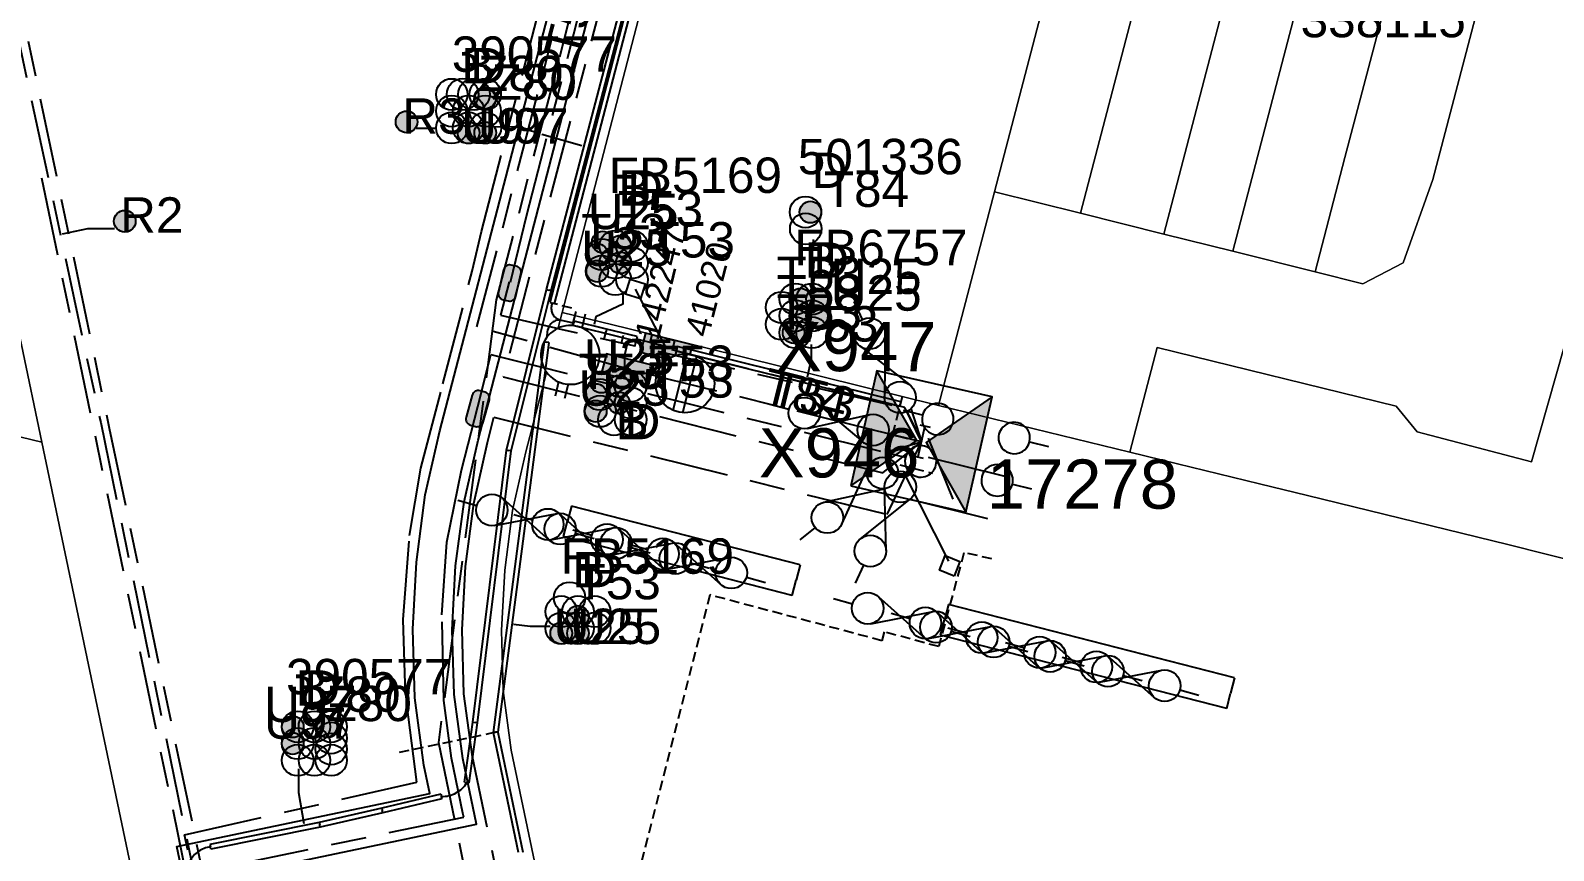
# Model space of a CAD drawing. Header units: metres. Extents: x 313711 to 315840, y 6256069 to 6257554.
# Drawn here: x 315172.2 to 315249.5, y 6256477.6 to 6256519.3 of the extents above; entities that cross this region are included whole.
import ezdxf
from ezdxf.enums import TextEntityAlignment as Align

# ---------------------------------------------------------------- set-up
doc = ezdxf.new("R2010")
doc.units = ezdxf.units.M
doc.linetypes.add('Cable Exist UG', pattern=[8.2, 4, -1.2, 1.8, -1.2])
doc.linetypes.add('DASHED', pattern=[0.75, 0.5, -0.25])
doc.layers.get('0').update_dxf_attribs({"color": 6})
for name, color, linetype in [('_User DUCT CONFIGS', 7, 'Continuous'), ('Duct_SP_EXT', 7, 'Continuous'), ('Equip_HV_EXT', 7, 'Continuous'), ('Equip_LV_EXT', 7, 'Continuous'), ('Mains_HV_EXT', 7, 'Continuous'), ('Mains_LV_EXT', 7, 'Continuous'), ('Mains_SL_EXT', 7, 'Continuous'), ('Services_SP_EXT', 7, 'Continuous'), ('Sub_LV_EXT', 7, 'Continuous'), ('Sub_SP_EXT', 7, 'Continuous'), ('SupportsUG_SP_LV_EXT', 7, 'Continuous'), ('Trench_SP_EXT', 7, 'Continuous'), ('UG_Details_SP_MISC', 7, 'Continuous')]:
    doc.layers.add(name, color=color, linetype=linetype)
doc.layers.add('Cadastre Land Parcels_SP_EXT', color=9, linetype='Continuous', lineweight=5)
doc.layers.add('UNKNOWN_FEATURES', color=1, linetype='DASHED', plot=False)
doc.styles.add('iecARIAL', font='arial.ttf', dxfattribs={"height": 2})
doc.styles.get("Standard").update_dxf_attribs({"font": 'arial.ttf'})
doc.styles.add('SWITCH_LABEL', font='arial.ttf', dxfattribs={"height": 2.5})
doc.linetypes.add('Cable P UG', pattern='A,6,-0.5,["P",Standard,S=1.7,R=0,X=0.5,Y=-1],-2.9', length=9.4)

# ---------------------------------------------------------------- blocks, each defined once
blk = doc.blocks.new('SUB_INDOOR_EXT')
h = blk.add_hatch(color=256)
h.paths.add_polyline_path([(3, 3), (0.24, 0), (3, -3)])
h.paths.add_polyline_path([(-3, -3), (-0.24, 0), (-3, 3)])
at = {"color": 7}
for p, q in [((-0.272, 0.805), (0.272, 0.805)), ((0, 0.805), (0, -0.805)), ((-0.269, -0.805), (0.269, -0.805))]:
    blk.add_line(p, q, dxfattribs=at)
blk.add_line((1.92, -2.256), (1.92, -2.256, 0))
for points in [[(-3, -3), (-0.24, 0), (-3, 3)], [(-3, -3), (3, -3), (3, 3), (-3, 3)], [(3, 3), (0.24, 0), (3, -3)]]:
    blk.add_lwpolyline(points, close=True)
for tag, height, flags, p in [('ASSET_NUM', 2.5, 8, (2, 2)), ('STREET_CODE', 0.2, 9, (1.5, 0)), ('OPERATING_VOLTAGE', 0.2, 9, (1.5, -0.6)), ('ORIENTATION', 0.2, 9, (1.5, -0.8)), ('CONSTRUCTED_VOLTAGE', 0.2, 9, (1.5, -0.2)), ('NO_PHASES', 0.2, 9, (1.5, -0.4)), ('OWNED_BY', 0.2, 9, (1.5, -1)), ('OPERATED_BY', 0.2, 9, (1.5, -1.2)), ('SECONDARY_VOLTAGE', 0.2, 9, (1.5, -1.6)), ('MAINTAINED_BY', 0.2, 9, (1.5, -1.4)), ('STATE', 0.2, 9, (1.5, -1.8)), ('SUBSTATION_TYPE', 0.2, 9, (1.5, -2.2)), ('USAGE', 0.2, 9, (1.5, -2.4)), ('PARENT', 0.2, 9, (1.5, -2)), ('STREETNAME', 0.2, 9, (1.5, -3)), ('LEGEND', 0.2, 9, (1.5, -2.6)), ('LOCATION', 0.2, 9, (1.5, -2.8)), ('Z', 0.2, 1, (1.5, -3.6)), ('SUBURB', 0.2, 9, (1.5, -3.2)), ('NOTES', 0.2, 9, (1.5, -3.4))]:
    blk.add_attdef(tag, text='', height=height, dxfattribs=dict(flags=flags)).set_placement(p, align=Align.MIDDLE_LEFT)
blk = doc.blocks.new('PILLAR_EXT')
blk.add_hatch(color=256).paths.add_polyline_path([(-2.475, 0.99), (-2.475, -0.99), (2.475, -0.99), (2.475, 0.99)])
blk.add_lwpolyline([(-2.475, -0.99), (2.475, -0.99), (2.475, 0.99), (-2.475, 0.99)], close=True)
at = {"style": 'iecARIAL', "flags": 8}
blk.add_attdef('ASSET_NUM', (1.5, 3.5), '', height=2.5, dxfattribs=at)
for tag, p, flags in [('OWNED_BY', (0, -0.2), 9), ('STATE', (0, -0.4), 9), ('SUPPORT_TYPE', (0, -0.6), 9), ('USAGE', (0, -0.8), 9), ('LEGEND', (0, -1), 9), ('LOCATION', (0, -1.2), 9), ('NOTES', (0, -1.4), 9), ('PARENT', (0, -1.6), 9), ('STREETNAME', (0, -1.8), 9), ('SUBURB', (0, -2), 1)]:
    blk.add_attdef(tag, p, '', height=0.2, dxfattribs=dict(flags=flags))
blk = doc.blocks.new('DUCT_EXT')
blk.add_circle((0, 0.8), 0.8)
at = {"flags": 1}
blk.add_attdef('Z', (0, 0), '', height=0.2, dxfattribs=at)
at = {"flags": 9}
for tag, p in [('DUCT_CODE', (0, 0)), ('XSECT_TYPE', (0, -0.2)), ('STATE', (0, -0.6)), ('FB_REFERENCE', (0, -0.4)), ('NOTES', (0, -0.8))]:
    blk.add_attdef(tag, text='', height=0.2, dxfattribs=at).set_placement(p, align=Align.MIDDLE_LEFT)
blk = doc.blocks.new('CCP_EXT')
at = {"flags": 9}
for tag, p in [('USAGE', (0, -1.2)), ('LEGEND', (0, -1.4)), ('LIFE_SUPPORT', (0, -1.6)), ('STATE', (0, -1.8)), ('NOTES', (0, -2))]:
    blk.add_attdef(tag, text='', height=0.2, dxfattribs=at).set_placement(p, align=Align.MIDDLE_LEFT)
blk.add_wipeout([(0, 0.566), (0.566, 0), (0, -0.566), (-0.566, 0)])
blk.add_lwpolyline([(-0.566, 0), (0, 0.566), (0.566, 0), (0, -0.566), (-0.566, 0)])
at = {"flags": 1}
blk.add_attdef('Z', (0, 0), '', height=0.2, dxfattribs=at)
at = {"flags": 9}
for tag, p in [('CCP_TYPE', (0, 0)), ('OPERATING_VOLTAGE', (0, -0.6)), ('ORIENTATION', (0, -0.8)), ('CONSTRUCTED_VOLTAGE', (0, -0.2)), ('NO_PHASES', (0, -0.4)), ('OWNED_BY', (0, -1))]:
    blk.add_attdef(tag, text='', height=0.2, dxfattribs=at).set_placement(p, align=Align.MIDDLE_LEFT)
blk = doc.blocks.new('HV_STJ_EXT')
h = blk.add_hatch(color=256)
edge = h.paths.add_edge_path()
edge.add_ellipse((-0.586, 0.131), major_axis=(0.226, 0.226), ratio=1, start_angle=44.99996, end_angle=135)
edge.add_line((-0.906, 0.131), (-0.906, -0.131))
edge.add_ellipse((-0.586, -0.131), major_axis=(0.226, 0.226), ratio=1, start_angle=134.99996, end_angle=225)
edge.add_line((-0.586, -0.451), (0.586, -0.451))
edge.add_ellipse((0.586, -0.131), major_axis=(-0.226, 0.226), ratio=1, start_angle=134.99996, end_angle=225)
edge.add_line((0.906, -0.131), (0.906, 0.131))
edge.add_ellipse((0.586, 0.131), major_axis=(-0.226, 0.226), ratio=1, start_angle=224.99996, end_angle=315)
edge.add_line((0.586, 0.451), (-0.586, 0.451))
blk.add_lwpolyline([(-0.906, 0.131), (-0.906, -0.131, 0.414214), (-0.586, -0.451), (0.586, -0.451, 0.414214), (0.906, -0.131), (0.906, 0.131, 0.414214), (0.586, 0.451), (-0.586, 0.451, 0.414214)], format="xyb", close=True)
for tag, flags, p in [('ORIENTATION', 9, (1.5, 0)), ('Z', 1, (1.5, -0.8)), ('USAGE', 9, (1.5, -0.2)), ('LEGEND', 9, (1.5, -0.4)), ('NOTES', 9, (1.5, -0.6))]:
    blk.add_attdef(tag, text='', height=0.2, dxfattribs=dict(flags=flags)).set_placement(p, align=Align.MIDDLE_LEFT)
blk = doc.blocks.new('LV_UG_DFUSE_CLOSED_EXT')
for points in [[(1, 0), (0, 0)], [(5.04, 0.726), (2.156, -0.717)], [(5.049, -0.707), (2.156, 0.717)], [(6.2, 0.013), (7.2, 0.013)]]:
    blk.add_lwpolyline(points)
for centre in [(1.8, 0), (5.4, 0.011)]:
    blk.add_circle(centre, 0.8)
at = {"flags": 9}
for tag, p in [('ACTUAL_STATUS', (0, 0)), ('OPERATING_VOLTAGE', (0, -0.6)), ('ORIENTATION', (0, -0.8)), ('CONSTRUCTED_VOLTAGE', (0, -0.2)), ('NO_PHASES', (0, -0.4)), ('STATE', (0, -1)), ('SWITCH_TYPE', (0, -1.2)), ('USAGE', (0, -1.4)), ('NOTES', (0, -1.6))]:
    blk.add_attdef(tag, text='', height=0.2, dxfattribs=at).set_placement(p, align=Align.MIDDLE_LEFT)
at = {"flags": 1}
blk.add_attdef('Z', (0, 0), '', height=0.2, dxfattribs=at)
blk = doc.blocks.new('LV_UG_LINKS_OPEN_EXT')
for p, q in [((-0.249, 1.473), (-0.249, 2.22)), ((0.249, 1.473), (0.249, 2.22)), ((-0.249, -1.473), (-0.249, -2.22)), ((0.249, -1.473), (0.249, -2.22))]:
    blk.add_line(p, q)
at = {"flags": 9}
for tag, p in [('ACTUAL_STATUS', (0, 0)), ('OPERATING_VOLTAGE', (0, -0.6)), ('ORIENTATION', (0, -0.8)), ('CONSTRUCTED_VOLTAGE', (0, -0.2)), ('NO_PHASES', (0, -0.4)), ('STATE', (0, -1)), ('SWITCH_TYPE', (0, -1.2)), ('USAGE', (0, -1.4)), ('NOTES', (0, -1.6))]:
    blk.add_attdef(tag, text='', height=0.2, dxfattribs=at).set_placement(p, align=Align.MIDDLE_LEFT)
at = {"flags": 1}
blk.add_attdef('Z', (0, 0), '', height=0.2, dxfattribs=at)
blk.add_wipeout([(-0.249, 1.473), (-0.432, 1.43), (-0.608, 1.365), (-0.774, 1.278), (-0.928, 1.171), (-1.067, 1.045), (-1.19, 0.903), (-1.294, 0.747), (-1.377, 0.579), (-1.439, 0.402), (-1.478, 0.218), (-1.494, 0.031), (-1.486, -0.156), (-1.455, -0.341), (-1.4, -0.521), (-1.324, -0.692), (-1.227, -0.853), (-1.11, -1), (-0.976, -1.131), (-0.827, -1.244), (-0.664, -1.338), (-0.491, -1.411), (-0.311, -1.461), (-0.125, -1.489), (0.062, -1.493), (0.249, -1.473), (0.432, -1.43), (0.608, -1.365), (0.774, -1.278), (0.928, -1.171), (1.067, -1.045), (1.19, -0.903), (1.294, -0.747), (1.377, -0.579), (1.439, -0.402), (1.478, -0.218), (1.494, -0.031), (1.486, 0.156), (1.455, 0.341), (1.4, 0.521), (1.324, 0.692), (1.227, 0.853), (1.11, 1), (0.976, 1.131), (0.827, 1.244), (0.664, 1.338), (0.491, 1.411), (0.311, 1.461), (0.125, 1.489), (-0.062, 1.493)])
blk.add_lwpolyline([(0, -1.494, 1), (0, 1.494, 1)], format="xyb", close=True)
blk = doc.blocks.new('LV_UG_LINKS_CLOSED_EXT')
blk.add_wipeout([(-1.056, 1.057), (-1.18, 0.916), (-1.286, 0.761), (-1.371, 0.594), (-1.435, 0.417), (-1.476, 0.234), (-1.493, 0.047), (-1.487, -0.14), (-1.458, -0.326), (-1.406, -0.506), (-1.331, -0.678), (-1.236, -0.839), (-1.121, -0.988), (-0.988, -1.12), (-0.84, -1.235), (-0.679, -1.331), (-0.506, -1.406), (-0.326, -1.458), (-0.141, -1.487), (0.047, -1.493), (0.233, -1.476), (0.416, -1.435), (0.593, -1.371), (0.76, -1.286), (0.915, -1.181), (1.056, -1.057), (1.18, -0.916), (1.286, -0.761), (1.371, -0.594), (1.435, -0.417), (1.476, -0.234), (1.493, -0.047), (1.487, 0.14), (1.458, 0.326), (1.406, 0.506), (1.331, 0.678), (1.236, 0.839), (1.121, 0.988), (0.988, 1.12), (0.84, 1.235), (0.679, 1.331), (0.506, 1.406), (0.326, 1.458), (0.141, 1.487), (-0.047, 1.493), (-0.233, 1.476), (-0.416, 1.435), (-0.593, 1.371), (-0.76, 1.286), (-0.915, 1.181)])
for p, q in [((-0.25, -1.479), (-0.25, 1.479)), ((0.25, -1.479), (0.25, 1.479))]:
    blk.add_line(p, q)
blk.add_circle((0, 0), 1.5)
at = {"flags": 9}
for tag, p in [('ACTUAL_STATUS', (0, 0)), ('OPERATING_VOLTAGE', (0, -0.6)), ('ORIENTATION', (0, -0.8)), ('CONSTRUCTED_VOLTAGE', (0, -0.2)), ('NO_PHASES', (0, -0.4)), ('STATE', (0, -1)), ('SWITCH_TYPE', (0, -1.2)), ('USAGE', (0, -1.4)), ('NOTES', (0, -1.6))]:
    blk.add_attdef(tag, text='', height=0.2, dxfattribs=at).set_placement(p, align=Align.MIDDLE_LEFT)
at = {"flags": 1}
blk.add_attdef('Z', (0, 0), '', height=0.2, dxfattribs=at)
blk = doc.blocks.new('SWG_HOLEC_SU_EXT')
blk.add_line((1.8, -2), (5.8, -2))
for points in [[(1.8, -0.8, 1), (1.8, 0.8, 1)], [(5.8, -0.8, 1), (5.8, 0.8, 1)]]:
    blk.add_lwpolyline(points, format="xyb", close=True)
for points in [[(1, 0), (0, 0)], [(6.6, 0), (7.6, 0)]]:
    blk.add_lwpolyline(points)
at = {"style": 'SWITCH_LABEL', "flags": 8}
blk.add_attdef('ASSET_NUM', text='', height=2.5, rotation=179.95437, dxfattribs=at).set_placement((-2.4, 0), align=Align.MIDDLE_LEFT)
at = {"flags": 1}
blk.add_attdef('Z', (0, 0), '', height=0.2, dxfattribs=at)
at = {"flags": 9}
for tag, p in [('ACTUAL_STATUS', (0, -0.4)), ('CONSTRUCTED_VOLTAGE', (0, -0.6)), ('NO_PHASES', (0, -0.8)), ('OPERATING_VOLTAGE', (0, -1)), ('ORIENTATION', (0, -1.2)), ('OWNED_BY', (0, -1.4)), ('PARENT', (0, -1.6)), ('STATE', (0, -1.8)), ('SWITCH_TYPE', (0, -2)), ('USAGE', (0, -2.2)), ('LOCATION', (0, -2.4)), ('STREETNAME', (0, -2.6)), ('SUBURB', (0, -2.8)), ('NOTES', (0, -3))]:
    blk.add_attdef(tag, text='', height=0.2, dxfattribs=at).set_placement(p, align=Align.MIDDLE_LEFT)
at = {"style": 'SWITCH_LABEL', "flags": 9}
blk.add_attdef('STREET_CODE', text='', height=0.2, dxfattribs=at).set_placement((0, -0.2), align=Align.MIDDLE_LEFT)
blk = doc.blocks.new('CABLE_LARGE_EXT')
h = blk.add_hatch(color=256)
edge = h.paths.add_edge_path()
edge.add_arc((0, 0.55), 0.55, 0, 360)
blk.add_circle((0, 0.55), 0.55)
at = {"flags": 1}
blk.add_attdef('Z', (0, 0), '', height=0.2, dxfattribs=at)
at = {"flags": 9}
for tag, p in [('COND_CODE', (0, 0)), ('XSECT_SIZE', (0, -0.6)), ('STATE', (0, -0.4)), ('FB_REFERENCE', (0, -0.2)), ('NOTES', (0, -0.8))]:
    blk.add_attdef(tag, text='', height=0.2, dxfattribs=at).set_placement(p, align=Align.MIDDLE_LEFT)

msp = doc.modelspace()

# ---------------------------------------------------------------- linework, layer by layer
at = {"layer": '_User DUCT CONFIGS'}
for points in [[(315195.711, 6256514.379), (315196.772, 6256514.382), (315197.858, 6256514.099)], [(315191.746, 6256514.298), (315192.803, 6256514.298)], [(315198.139, 6256514), (315200.177, 6256513.416)], [(315176.423, 6256509.194), (315175.049, 6256509.194), (315173.766, 6256508.915)], [(315211.914, 6256508.642), (315211.914, 6256508.127)], [(315202.252, 6256505.984), (315202.252, 6256505.361), (315200.886, 6256504.709), (315200.796, 6256504.319)], [(315202.351, 6256501.686), (315202.351, 6256502.791), (315202.528, 6256503.499)], [(315211.824, 6256503.316), (315211.824, 6256502.557), (315211.612, 6256501.645)], [(315198.56, 6256488.984), (315197.537, 6256488.984), (315196.697, 6256489.086)], [(315185.773, 6256481.752), (315185.774, 6256480.538), (315186.041, 6256478.966)]]:
    msp.add_lwpolyline(points, dxfattribs=at)
at = {"layer": 'Cadastre Land Parcels_SP_EXT', "linetype": 'Continuous'}
for points in [[(315200.68, 6256463.133), (315196.583, 6256482.691), (315196.171, 6256485.723), (315196.091, 6256488.783), (315196.251, 6256491.84), (315196.65, 6256494.874), (315197.328, 6256497.859), (315199.169, 6256504.943), (315207.255, 6256536.036), (315184.182, 6256541.818), (315163.464, 6256546.982)], [(315135.099, 6256507.458), (315172.738, 6256498.345), (315167.55, 6256523.095)], [(315167.55, 6256523.095), (315172.738, 6256498.345), (315190.559, 6256413.329)], [(315254.939, 6256491.192), (315247.216, 6256493.145), (315237.028, 6256495.631), (315234.599, 6256496.224), (315230.421, 6256497.244), (315228.008, 6256497.833), (315218.293, 6256500.204), (315202.436, 6256504.133), (315199.169, 6256504.943), (315197.328, 6256497.859), (315196.65, 6256494.874), (315196.251, 6256491.84), (315196.091, 6256488.783), (315196.171, 6256485.723), (315196.583, 6256482.691), (315200.68, 6256463.133)]]:
    msp.add_lwpolyline(points, dxfattribs=at)
for points in [[(315221.13, 6256511.074), (315226.394, 6256531.243), (315216.042, 6256533.835), (315207.255, 6256536.036), (315199.169, 6256504.943), (315202.436, 6256504.133), (315218.293, 6256500.204), (315221.13, 6256511.074)], [(315221.13, 6256511.074), (315225.501, 6256509.983), (315230.764, 6256530.148), (315226.394, 6256531.243), (315221.13, 6256511.074)], [(315234.993, 6256529.087), (315230.764, 6256530.148), (315225.501, 6256509.983), (315229.741, 6256508.924), (315234.993, 6256529.087)], [(315238.509, 6256528.207), (315234.993, 6256529.087), (315229.741, 6256508.924), (315233.243, 6256508.049), (315238.509, 6256528.207)], [(315238.931, 6256512.817), (315242.714, 6256527.153), (315238.509, 6256528.207), (315233.243, 6256508.049), (315237.415, 6256507.007), (315238.931, 6256512.817)], [(315241.886, 6256507.461), (315243.405, 6256511.697), (315247.157, 6256526.038), (315242.714, 6256527.153), (315238.931, 6256512.817), (315237.415, 6256507.007), (315239.84, 6256506.401), (315241.886, 6256507.461)], [(315255.926, 6256523.84), (315247.157, 6256526.038), (315243.405, 6256511.697), (315241.886, 6256507.461), (315239.84, 6256506.401), (315237.415, 6256507.007), (315233.243, 6256508.049), (315229.741, 6256508.924), (315225.501, 6256509.983), (315221.13, 6256511.074), (315218.293, 6256500.204), (315228.008, 6256497.833), (315229.398, 6256503.154), (315241.539, 6256500.184), (315242.606, 6256498.874), (315248.406, 6256497.353), (315255.926, 6256523.84)], [(315259.831, 6256510.859), (315262.73, 6256522.137), (315255.926, 6256523.84), (315248.406, 6256497.353), (315242.606, 6256498.874), (315241.539, 6256500.184), (315229.398, 6256503.154), (315228.008, 6256497.833), (315230.421, 6256497.244), (315234.599, 6256496.224), (315237.028, 6256495.631), (315247.216, 6256493.145), (315254.939, 6256491.192), (315255.326, 6256492.677), (315259.831, 6256510.859)], [(315172.738, 6256498.345), (315135.099, 6256507.458), (315109.628, 6256513.636), (315109.563, 6256513.372), (315100.55, 6256477.095), (315096.482, 6256460.503), (315096.196, 6256459.334), (315090.696, 6256436.979), (315091.394, 6256436.818), (315092.656, 6256436.526), (315093.67, 6256436.292), (315190.559, 6256413.329), (315172.738, 6256498.345)]]:
    msp.add_lwpolyline(points, close=True, dxfattribs=at)
at = {"layer": 'Duct_SP_EXT'}
for p, q in [((315198.372, 6256506.099), (315198.488, 6256506.069)), ((315198.605, 6256506.04), (315198.488, 6256506.069)), ((315202.922, 6256503.477), (315202.951, 6256503.594)), ((315202.98, 6256503.71), (315202.951, 6256503.594)), ((315216.318, 6256500.157), (315216.347, 6256500.274)), ((315216.376, 6256500.39), (315216.347, 6256500.274)), ((315194.63, 6256484.117), (315196.339, 6256497.936)), ((315194.868, 6256484.086), (315196.577, 6256497.907)), ((315196.339, 6256497.936), (315196.34, 6256497.943)), ((315196.339, 6256497.936), (315196.458, 6256497.921)), ((315196.34, 6256497.943), (315196.458, 6256497.921)), ((315196.577, 6256497.907), (315196.458, 6256497.921)), ((315196.576, 6256497.899), (315196.458, 6256497.921)), ((315196.577, 6256497.907), (315196.576, 6256497.899)), ((315194.213, 6256481.063), (315194.63, 6256484.118)), ((315194.451, 6256481.031), (315194.868, 6256484.085)), ((315194.63, 6256484.118), (315194.63, 6256484.117)), ((315194.63, 6256484.118), (315194.749, 6256484.101)), ((315194.63, 6256484.117), (315194.749, 6256484.101)), ((315194.868, 6256484.085), (315194.749, 6256484.101)), ((315194.868, 6256484.086), (315194.749, 6256484.101)), ((315194.868, 6256484.085), (315194.868, 6256484.086)), ((315195.657, 6256483.597), (315195.779, 6256483.601)), ((315195.657, 6256483.597), (315196.931, 6256477.517)), ((315195.901, 6256483.606), (315195.779, 6256483.601)), ((315195.901, 6256483.606), (315197.179, 6256477.503)), ((315193.006, 6256480.457), (315190.003, 6256479.739)), ((315193.006, 6256480.457), (315193.034, 6256480.34)), ((315193.062, 6256480.223), (315193.034, 6256480.34)), ((315194.213, 6256481.063), (315194.332, 6256481.047)), ((315194.451, 6256481.031), (315194.332, 6256481.047)), ((315190.003, 6256479.739), (315186.831, 6256479.02)), ((315190.003, 6256479.739), (315190.03, 6256479.622)), ((315190.057, 6256479.505), (315190.03, 6256479.622)), ((315193.062, 6256480.223), (315190.057, 6256479.505)), ((315186.831, 6256479.02), (315181.273, 6256477.904)), ((315186.882, 6256478.786), (315181.321, 6256477.668)), ((315186.831, 6256479.02), (315186.856, 6256478.903)), ((315186.882, 6256478.786), (315186.856, 6256478.903)), ((315190.057, 6256479.505), (315186.882, 6256478.786)), ((315181.273, 6256477.904), (315181.297, 6256477.786)), ((315181.321, 6256477.668), (315181.297, 6256477.786))]:
    msp.add_line(p, q, dxfattribs=at)
at = {"layer": 'Mains_HV_EXT', "linetype": 'Cable Exist UG'}
msp.add_lwpolyline([(315188.342, 6256448.391), (315182.354, 6256476.84), (315194.17, 6256479.291), (315194.17, 6256479.291), (315194.128, 6256479.494), (315193.543, 6256482.285), (315193.158, 6256485.215), (315193.061, 6256489.574), (315193.306, 6256493.264), (315194.063, 6256496.92), (315194.892, 6256500.158)], dxfattribs=at)
at = {"layer": 'Mains_SL_EXT', "linetype": 'Cable Exist UG'}
msp.add_lwpolyline([(315170.975, 6256523.813), (315176.163, 6256499.063), (315187.889, 6256443.127)], dxfattribs=at)
at = {"layer": 'Sub_LV_EXT'}
for p, q in [((315199.636, 6256495.099), (315199.437, 6256494.324)), ((315211.259, 6256492.111), (315199.636, 6256495.099)), ((315199.238, 6256493.549), (315199.437, 6256494.324)), ((315210.861, 6256490.561), (315199.238, 6256493.549)), ((315211.259, 6256492.111), (315211.06, 6256491.336)), ((315210.861, 6256490.561), (315211.06, 6256491.336)), ((315218.795, 6256490.091), (315218.596, 6256489.316)), ((315233.327, 6256486.366), (315218.795, 6256490.091)), ((315218.397, 6256488.541), (315218.596, 6256489.316)), ((315232.929, 6256484.816), (315218.397, 6256488.541)), ((315233.327, 6256486.366), (315233.128, 6256485.591)), ((315232.929, 6256484.816), (315233.128, 6256485.591))]:
    msp.add_line(p, q, dxfattribs=at)
at = {"layer": 'Trench_SP_EXT', "linetype": 'Cable Exist UG'}
for points in [[(315188.318, 6256543.739), (315184.752, 6256544.642), (315184.752, 6256544.642, 0.42093), (315179.636, 6256541.638), (315179.636, 6256541.638), (315178.629, 6256537.661), (315178.629, 6256537.661, 0.136755), (315178.643, 6256536.767), (315178.643, 6256536.767), (315180.02, 6256531.144), (315180.02, 6256531.144, 0.29935), (315180.698, 6256530.539), (315180.698, 6256530.539), (315200.165, 6256525.743), (315200.165, 6256525.743, -0.412505), (315200.789, 6256524.681), (315200.789, 6256524.681), (315195.824, 6256505.587), (315192.887, 6256483.079), (315198.074, 6256457.854)], [(315199.073, 6256504.555, -0.384858), (315198.622, 6256505.239), (315198.622, 6256505.239), (315198.671, 6256505.41)], [(315198.366, 6256503.423), (315198.449, 6256504.065), (315198.449, 6256504.065, -0.375141), (315199.073, 6256504.555)], [(315193.034, 6256480.34, 0.266727), (315194.332, 6256481.047)], [(315181.297, 6256477.786, 0.494324), (315180.191, 6256475.781)]]:
    msp.add_lwpolyline(points, format="xyb", dxfattribs=at)
for points in [[(315170.492, 6256523.723), (315175.727, 6256499.345), (315188.442, 6256437.798)], [(315199.748, 6256504.388), (315199.073, 6256504.555)], [(315202.951, 6256503.594), (315204.23, 6256503.277)], [(315203.727, 6256503.795), (315203.585, 6256504.082)], [(315204.23, 6256503.277), (315204.99, 6256503.089)], [(315217.755, 6256498.548), (315219.015, 6256495.451)]]:
    msp.add_lwpolyline(points, dxfattribs=at)
at = {"layer": 'UG_Details_SP_MISC', "linetype": 'Cable Exist UG', "flags": 128}
msp.add_lwpolyline([(315172.717, 6256511.789), (315180.191, 6256475.781)], dxfattribs=at)
at = {"layer": 'UNKNOWN_FEATURES'}
for points in [[(315199.655, 6256505.154), (315198.671, 6256505.41)], [(315199.748, 6256504.388), (315199.642, 6256503.98)], [(315201.297, 6256503.588), (315201.398, 6256503.979)], [(315202.272, 6256503.762), (315202.168, 6256503.362)], [(315202.951, 6256503.594), (315202.846, 6256503.19)], [(315203.727, 6256503.795), (315203.63, 6256503.407), (315204.794, 6256503.115), (315204.891, 6256503.503), (315203.727, 6256503.795)], [(315198.366, 6256503.423), (315198.694, 6256503.338), (315198.834, 6256503.002), (315199.121, 6256502.928)], [(315204.99, 6256503.089), (315204.888, 6256502.696)], [(315216.448, 6256500.661), (315215.592, 6256497.37), (315217.985, 6256496.779)], [(315195.779, 6256483.601), (315190.716, 6256482.541)]]:
    msp.add_lwpolyline(points, dxfattribs=at)

# ---------------------------------------------------------------- block references
at = {"layer": '_User DUCT CONFIGS'}
for name, p, rotation in [('DUCT_EXT', (315193.562, 6256515.22), 0.03147436705543784), ('DUCT_EXT', (315193.562, 6256514.37), 0.03147436705543784), ('DUCT_EXT', (315194.412, 6256514.371), 0.03147436705543784), ('DUCT_EXT', (315195.262, 6256514.371), 0.03147383344699506), ('CABLE_LARGE_EXT', (315195.262, 6256515.293), 359.9889297573882), ('CABLE_LARGE_EXT', (315195.262, 6256515.221), 1.18616415288294), ('DUCT_EXT', (315193.563, 6256513.52), 0.03147383344699506), ('DUCT_EXT', (315194.413, 6256513.521), 0.03147436705543784), ('DUCT_EXT', (315195.263, 6256513.521), 0.03147436705543784), ('DUCT_EXT', (315212.331, 6256510.039), 89.97681560933479), ('CABLE_LARGE_EXT', (315212.331, 6256510.039), 89.97681560933479), ('DUCT_EXT', (315212.344, 6256509.188), 89.97681560933479), ('CABLE_LARGE_EXT', (315201.78, 6256508.514), 90.00000003335067), ('DUCT_EXT', (315202.67, 6256508.311), 89.98790959791307), ('DUCT_EXT', (315203.52, 6256508.31), 89.98791013152129), ('DUCT_EXT', (315201.97, 6256507.886), 89.98790959791307), ('CABLE_LARGE_EXT', (315201.501, 6256507.886), 90.00000003335067), ('DUCT_EXT', (315202.67, 6256507.461), 89.98791013152129), ('CABLE_LARGE_EXT', (315202.67, 6256508.311), 90.00000003335067), ('DUCT_EXT', (315203.52, 6256507.46), 89.98791013152129), ('DUCT_EXT', (315201.97, 6256507.036), 89.98791013152129), ('CABLE_LARGE_EXT', (315201.501, 6256507.036), 90.00000003335067), ('DUCT_EXT', (315202.67, 6256506.611), 89.98791013152129), ('DUCT_EXT', (315203.52, 6256506.61), 89.98790959791307), ('DUCT_EXT', (315211.117, 6256505.193), 89.98790959791307), ('DUCT_EXT', (315211.817, 6256505.617), 89.98790959791307), ('CABLE_LARGE_EXT', (315211.817, 6256505.617), 90.00000003335067), ('DUCT_EXT', (315212.667, 6256505.617), 89.98791013152129), ('CABLE_LARGE_EXT', (315212.667, 6256505.617), 90.00000003335067), ('DUCT_EXT', (315211.116, 6256504.343), 89.98791013152129), ('DUCT_EXT', (315211.817, 6256504.768), 89.98791013152129), ('CABLE_LARGE_EXT', (315211.817, 6256504.768), 90.00000003335067), ('DUCT_EXT', (315212.667, 6256504.767), 89.98791013152129), ('CABLE_LARGE_EXT', (315212.667, 6256504.767), 90.00000003335067), ('DUCT_EXT', (315211.816, 6256503.917), 89.98791013152129), ('CABLE_LARGE_EXT', (315211.477, 6256503.918), 90.00000003335067), ('CABLE_LARGE_EXT', (315211.816, 6256503.918), 90.00000003335067), ('DUCT_EXT', (315212.666, 6256503.917), 89.98790959791307), ('DUCT_EXT', (315203.448, 6256501.193), 89.98791013152129), ('DUCT_EXT', (315201.898, 6256500.768), 89.98790959791307), ('DUCT_EXT', (315201.898, 6256499.918), 89.98791013152129), ('DUCT_EXT', (315203.448, 6256500.343), 89.98791013152129), ('DUCT_EXT', (315202.598, 6256499.493), 89.98791013152129), ('DUCT_EXT', (315203.448, 6256499.493), 89.98790959791307), ('DUCT_EXT', (315199.546, 6256489.639), 0.03147436705543784), ('DUCT_EXT', (315199.121, 6256488.939), 0.03147436705543784), ('DUCT_EXT', (315199.971, 6256488.939), 0.03147436705543784), ('DUCT_EXT', (315200.821, 6256488.94), 0.03147383344699506), ('DUCT_EXT', (315199.122, 6256488.089), 0.03147383344699506), ('DUCT_EXT', (315199.972, 6256488.089), 0.03147436705543784), ('DUCT_EXT', (315200.822, 6256488.09), 0.03147436705543784), ('DUCT_EXT', (315184.934, 6256483.882), 270.0665588076788), ('CABLE_LARGE_EXT', (315184.934, 6256483.882), 270.0350849965098), ('DUCT_EXT', (315185.784, 6256483.883), 270.066559341287), ('CABLE_LARGE_EXT', (315186.634, 6256483.884), 271.2212491210063), ('DUCT_EXT', (315186.634, 6256483.884), 270.066559341287), ('CABLE_LARGE_EXT', (315186.707, 6256483.884), 270.0240147523849), ('DUCT_EXT', (315184.935, 6256483.032), 270.066559341287), ('CABLE_LARGE_EXT', (315184.935, 6256483.032), 270.0350849965098), ('DUCT_EXT', (315185.785, 6256483.033), 270.066559341287), ('DUCT_EXT', (315186.634, 6256483.312), 270.0350849965098), ('DUCT_EXT', (315186.638, 6256482.746), 270.3274008643548), ('DUCT_EXT', (315184.936, 6256482.182), 270.066559341287), ('DUCT_EXT', (315185.786, 6256482.183), 270.0665588076788), ('DUCT_EXT', (315186.636, 6256482.184), 270.0350849965098)]:
    msp.add_blockref(name, p, dxfattribs=dict(at, rotation=rotation))
for name, p in [('DUCT_EXT', (315194.113, 6256515.223)), ('DUCT_EXT', (315194.691, 6256515.223)), ('DUCT_EXT', (315195.262, 6256515.221)), ('CABLE_LARGE_EXT', (315191.266, 6256514.075)), ('CABLE_LARGE_EXT', (315194.413, 6256513.521)), ('CABLE_LARGE_EXT', (315195.263, 6256513.521)), ('CABLE_LARGE_EXT', (315176.952, 6256509.027)), ('CABLE_LARGE_EXT', (315199.971, 6256488.939)), ('CABLE_LARGE_EXT', (315199.122, 6256488.089)), ('CABLE_LARGE_EXT', (315199.972, 6256488.089))]:
    msp.add_blockref(name, p, dxfattribs=at)
at = {"layer": 'Equip_HV_EXT'}
for p, rotation in [((315196.505, 6256506.435), 76.95436294022096), ((315194.881, 6256500.053), 254.3577534952603)]:
    msp.add_blockref('HV_STJ_EXT', p, dxfattribs=dict(at, rotation=rotation))
ref = msp.add_blockref('SWG_HOLEC_SU_EXT', (315216.504, 6256499.954), dxfattribs=dict(at, rotation=346.0800688133625))
ref.add_attrib('ASSET_NUM', 'X947', dxfattribs={"layer": '0', "height": 2.5, "style": 'SWITCH_LABEL'}).set_placement((315214.105, 6256501.204), align=Align.BOTTOM_CENTER)
ref = msp.add_blockref('SWG_HOLEC_SU_EXT', (315215.635, 6256497.804), dxfattribs=dict(at, rotation=346.0800495703373))
ref.add_attrib('ASSET_NUM', 'X946', dxfattribs={"layer": '0', "height": 2.5, "style": 'SWITCH_LABEL'}).set_placement((315213.236, 6256499.054), align=Align.TOP_CENTER)
at = {"layer": 'Equip_LV_EXT'}
for p, rotation in [((315217.113, 6256499), 115.5191965052252), ((315216.713, 6256498.535), 166.080183713461), ((315216.85, 6256497.903), 218.7178155858267), ((315200.803, 6256493.456), 164.3933000905183), ((315203.646, 6256492.725), 164.3933000905183), ((315206.654, 6256491.952), 164.3933000905183), ((315209.494, 6256491.222), 164.3933000905183), ((315222.828, 6256487.715), 164.4313153854967), ((315225.693, 6256486.981), 164.4313153854967), ((315225.696, 6256486.98), 164.4313153854967), ((315228.631, 6256486.227), 164.4313153854967), ((315231.514, 6256485.489), 164.4313153854967)]:
    msp.add_blockref('LV_UG_DFUSE_CLOSED_EXT', p, dxfattribs=dict(at, rotation=rotation))
at = {"layer": 'Sub_SP_EXT'}
ref = msp.add_blockref('SUB_INDOOR_EXT', (315217.42, 6256498.386), dxfattribs=dict(at, rotation=347.1731180577127))
ref.add_attrib('ASSET_NUM', '17278', dxfattribs={"layer": '0', "height": 2.5}).set_placement((315220.743, 6256497.467), align=Align.TOP_LEFT)
at = {"layer": 'SupportsUG_SP_LV_EXT'}
ref = msp.add_blockref('PILLAR_EXT', (315202.496, 6256502.058), dxfattribs=dict(at, xscale=0.5, yscale=0.5, zscale=0.5, rotation=346.0808478126729))
ref.add_attrib('ASSET_NUM', '142247', dxfattribs={"layer": '0', "height": 1.25, "rotation": 76.08085, "style": 'iecARIAL'}).set_placement((315203.449, 6256503.605), align=Align.MIDDLE_LEFT)
ref = msp.add_blockref('PILLAR_EXT', (315204.477, 6256503.105), dxfattribs=dict(at, xscale=0.5, yscale=0.5, zscale=0.5, rotation=166.0492849735032))
ref.add_attrib('ASSET_NUM', '41020', dxfattribs={"layer": '0', "height": 1.25, "rotation": 75.42344, "style": 'iecARIAL'}).set_placement((315205.993, 6256503.776), align=Align.MIDDLE_LEFT)

# ---------------------------------------------------------------- texts
at = {"layer": '_User DUCT CONFIGS'}
for s, p in [('338115', (315236.685, 6256518.924)), ('390577', (315193.563, 6256517.168)), ('B', (315194.049, 6256516.586)), ('D', (315194.499, 6256516.586)), ('Z80', (315194.898, 6256516.186)), ('Z80', (315195.582, 6256515.745)), ('R3', (315191.052, 6256514.019)), ('U97', (315194.035, 6256513.521)), ('U97', (315194.884, 6256513.521)), ('501336', (315211.139, 6256511.962)), ('FB5169', (315201.531, 6256511.013)), ('D', (315211.844, 6256511.267)), ('B', (315202.028, 6256510.369)), ('D', (315202.478, 6256510.369)), ('T84', (315212.462, 6256510.305)), ('R2', (315176.715, 6256508.992)), ('U25', (315200.472, 6256509.169)), ('T53', (315201.995, 6256509.308)), ('T53', (315200.139, 6256508.15)), ('T53', (315203.614, 6256507.732)), ('FB6757', (315210.958, 6256507.341)), ('B', (315211.483, 6256506.701)), ('D', (315211.933, 6256506.701)), ('T53', (315210.067, 6256505.982)), ('U25', (315212.818, 6256505.878)), ('T53', (315210.066, 6256505.046)), ('U25', (315212.817, 6256505.028)), ('T53', (315210.067, 6256504.068)), ('T53', (315210.903, 6256503.462)), ('B', (315201.89, 6256498.496)), ('D', (315202.34, 6256498.496)), ('FB5169', (315199.093, 6256491.658)), ('B', (315199.681, 6256490.972)), ('D', (315200.131, 6256490.972)), ('T53', (315199.85, 6256490.362)), ('U25', (315198.735, 6256488.087)), ('U25', (315199.585, 6256488.087)), ('390577', (315185.142, 6256485.534)), ('B', (315185.627, 6256484.953)), ('D', (315186.077, 6256484.953)), ('U97', (315184.027, 6256484.123)), ('Z80', (315186.625, 6256484.643)), ('Z80', (315187.2, 6256484.169)), ('U97', (315184.028, 6256483.273))]:
    msp.add_text(s, height=1.8, dxfattribs=at).set_placement(p)
at = {"layer": 'Mains_LV_EXT'}
for s, rotation, p in [('T53', 75.42344, (315199.972, 6256517.739)), ('T84', 346.0803, (315209.225, 6256500.391)), ('T53', 346.11177, (315209.613, 6256500.294))]:
    msp.add_text(s, height=1.8, rotation=rotation, dxfattribs=at).set_placement(p)

# ---------------------------------------------------------------- next in the draw order: block references
at = {"layer": 'Services_SP_EXT'}
for p, rotation in [((315202.891, 6256506.131), 297.6730187034736), ((315218.858, 6256492.065), 113.3415555976308)]:
    msp.add_blockref('CCP_EXT', p, dxfattribs=dict(at, rotation=rotation))

# ---------------------------------------------------------------- next in the draw order: linework, layer by layer
at = {"layer": 'Duct_SP_EXT'}
for p, q in [((315198.372, 6256506.099), (315206.064, 6256535.459)), ((315198.605, 6256506.04), (315206.297, 6256535.399))]:
    msp.add_line(p, q, dxfattribs=at)
at = {"layer": 'Mains_HV_EXT', "linetype": 'Cable Exist UG'}
msp.add_lwpolyline([(315196.545, 6256506.476), (315197.377, 6256509.908), (315197.377, 6256509.908), (315203.057, 6256531.815), (315202.416, 6256537.294), (315204.166, 6256544.026), (315208.956, 6256542.826), (315208.956, 6256542.826), (315217.742, 6256540.626), (315228.095, 6256538.034), (315232.467, 6256536.938), (315236.695, 6256535.877), (315240.211, 6256534.997), (315244.417, 6256533.942), (315248.86, 6256532.828), (315257.627, 6256530.63), (315264.429, 6256528.927), (315296.471, 6256520.913), (315314.97, 6256516.283), (315328.776, 6256512.832), (315332.858, 6256511.809), (315354.205, 6256506.469), (315355.15, 6256506.232)], dxfattribs=at)
at = {"layer": 'Mains_HV_EXT', "linetype": 'Cable P UG'}
for points in [[(315189.156, 6256441.621), (315186.465, 6256445.044), (315179.6, 6256477.795), (315192.447, 6256480.488), (315192.447, 6256480.488), (315192.145, 6256481.926), (315191.679, 6256485.361), (315191.588, 6256488.842), (315191.766, 6256492.252), (315192.216, 6256495.667), (315192.955, 6256498.923), (315194.814, 6256506.076), (315195.254, 6256507.769), (315195.254, 6256507.769), (315204.022, 6256541.485), (315208.348, 6256540.401), (315217.135, 6256538.2), (315227.488, 6256535.609), (315231.859, 6256534.513), (315236.087, 6256533.452), (315239.603, 6256532.572), (315243.809, 6256531.517), (315248.251, 6256530.403), (315257.019, 6256528.205)], [(315191.242, 6256441.363), (315188.423, 6256445.455), (315181.967, 6256476.248), (315194.814, 6256478.941), (315194.117, 6256482.266), (315193.675, 6256485.522), (315193.589, 6256488.816), (315193.759, 6256492.069), (315194.187, 6256495.315), (315194.898, 6256498.45), (315196.75, 6256505.572), (315197.19, 6256507.265), (315205.459, 6256539.063), (315207.862, 6256538.461), (315216.65, 6256536.26), (315227.002, 6256533.669), (315231.372, 6256532.573), (315235.601, 6256531.512), (315239.117, 6256530.632), (315243.322, 6256529.577), (315247.765, 6256528.463), (315256.533, 6256526.265)]]:
    msp.add_lwpolyline(points, dxfattribs=at)
at = {"layer": 'Services_SP_EXT'}
msp.add_lwpolyline([(315216.604, 6256496.627), (315218.795, 6256492.296)], dxfattribs=at)
at = {"layer": 'UNKNOWN_FEATURES'}
msp.add_lwpolyline([(315220.995, 6256492.422), (315219.582, 6256492.729), (315218.298, 6256487.959), (315215.531, 6256488.705), (315215.416, 6256488.259), (315206.675, 6256490.582), (315202.151, 6256472.92), (315205.111, 6256472.078), (315204.582, 6256469.96), (315210.574, 6256468.348), (315210.261, 6256467.265), (315211.921, 6256466.832)], dxfattribs=at)

# ---------------------------------------------------------------- next in the draw order: block references
at = {"layer": '_User DUCT CONFIGS', "rotation": 90.00000003335067}
msp.add_blockref('CABLE_LARGE_EXT', (315202.67, 6256507.461), dxfattribs=at)
at = {"layer": 'Equip_LV_EXT'}
for p, rotation in [((315217.111, 6256497.704), 244.8039828556983), ((315219.894, 6256488.467), 164.4313153854967)]:
    msp.add_blockref('LV_UG_DFUSE_CLOSED_EXT', p, dxfattribs=dict(at, rotation=rotation))

# ---------------------------------------------------------------- next in the draw order: texts
at = {"layer": '_User DUCT CONFIGS'}
msp.add_text('U25', height=1.8, dxfattribs=at).set_placement((315200.139, 6256507.3))

# ---------------------------------------------------------------- next in the draw order: block references
at = {"layer": 'Equip_LV_EXT', "rotation": 346.0808478126729}
for name, p in [('LV_UG_LINKS_OPEN_EXT', (315199.584, 6256502.78)), ('LV_UG_LINKS_CLOSED_EXT', (315205.408, 6256501.337))]:
    msp.add_blockref(name, p, dxfattribs=at)

# ---------------------------------------------------------------- next in the draw order: linework, layer by layer
at = {"layer": 'Duct_SP_EXT'}
for p, q in [((315198.554, 6256505.44), (315206.13, 6256534.572)), ((315198.787, 6256505.38), (315206.362, 6256534.511)), ((315196.34, 6256497.943), (315198.372, 6256506.099)), ((315196.576, 6256497.899), (315198.605, 6256506.04)), ((315198.554, 6256505.44), (315198.671, 6256505.41)), ((315198.787, 6256505.38), (315198.671, 6256505.41)), ((315199.719, 6256504.271), (315199.748, 6256504.388)), ((315199.777, 6256504.504), (315199.748, 6256504.388)), ((315201.427, 6256504.095), (315199.777, 6256504.504)), ((315201.369, 6256503.862), (315199.719, 6256504.271)), ((315201.369, 6256503.862), (315201.398, 6256503.979)), ((315201.369, 6256503.862), (315201.398, 6256503.979)), ((315202.922, 6256503.477), (315201.369, 6256503.862)), ((315201.427, 6256504.095), (315201.398, 6256503.979)), ((315201.427, 6256504.095), (315201.398, 6256503.979)), ((315202.98, 6256503.71), (315201.427, 6256504.095)), ((315198.247, 6256503.439), (315195.657, 6256483.597)), ((315198.485, 6256503.407), (315195.901, 6256483.606)), ((315198.247, 6256503.439), (315198.366, 6256503.423)), ((315198.485, 6256503.407), (315198.366, 6256503.423)), ((315204.961, 6256502.972), (315204.99, 6256503.089)), ((315216.318, 6256500.157), (315204.961, 6256502.972)), ((315205.019, 6256503.205), (315204.99, 6256503.089)), ((315216.376, 6256500.39), (315205.019, 6256503.205))]:
    msp.add_line(p, q, dxfattribs=at)
at = {"layer": 'Mains_HV_EXT', "linetype": 'Cable Exist UG'}
for points in [[(315188.561, 6256437.481), (315179.986, 6256478.387), (315179.986, 6256478.387), (315191.787, 6256481.062), (315191.214, 6256485.525), (315191.088, 6256489.332), (315191.42, 6256493.606), (315191.997, 6256497.02), (315193.11, 6256501.304), (315194.603, 6256507.045), (315195.071, 6256509.05), (315201.124, 6256532.328)], [(315196.474, 6256506.49), (315196.034, 6256504.805), (315216.895, 6256500.01), (315217.419, 6256498.36)], [(315194.891, 6256500.15), (315195.548, 6256502.799), (315215.579, 6256497.832), (315217.419, 6256498.36)]]:
    msp.add_lwpolyline(points, dxfattribs=at)
at = {"layer": 'Mains_LV_EXT', "linetype": 'Cable Exist UG'}
for points in [[(315202.397, 6256502.083), (315194.841, 6256504.207), (315203.773, 6256538.54)], [(315227.142, 6256533.118), (315226.88, 6256533.183), (315205.818, 6256538.457), (315196.172, 6256501.661), (315215.456, 6256496.786), (315217.419, 6256498.36)], [(315217.419, 6256498.36), (315216.582, 6256500.112), (315204.477, 6256503.105)], [(315217.419, 6256498.36), (315214.991, 6256498.962), (315214.991, 6256498.962), (315202.397, 6256502.083)], [(315197.034, 6256390.706), (315211.557, 6256400.411), (315202.695, 6256443.762), (315200.278, 6256455.301), (315199.43, 6256459.347), (315198.723, 6256462.723), (315194.61, 6256482.351), (315194.175, 6256485.562), (315194.09, 6256488.809), (315194.258, 6256492.023), (315194.679, 6256495.227), (315195.384, 6256498.332), (315195.702, 6256499.621), (315215.683, 6256494.669), (315217.419, 6256498.36)]]:
    msp.add_lwpolyline(points, dxfattribs=at)
at = {"layer": 'Services_SP_EXT'}
msp.add_lwpolyline([(315204.477, 6256503.105), (315202.891, 6256506.131)], dxfattribs=at)

# ---------------------------------------------------------------- next in the draw order: block references
at = {"layer": '_User DUCT CONFIGS', "rotation": 90.00000003335067}
for p in [(315201.429, 6256500.768), (315201.708, 6256501.397), (315202.598, 6256501.193), (315201.429, 6256499.918), (315202.598, 6256500.343)]:
    msp.add_blockref('CABLE_LARGE_EXT', p, dxfattribs=at)

# ---------------------------------------------------------------- next in the draw order: texts
at = {"layer": '_User DUCT CONFIGS'}
for s, p in [('U25', (315200.266, 6256501.777)), ('T53', (315200.008, 6256501.048)), ('T53', (315203.558, 6256501.458)), ('U25', (315200.008, 6256500.198)), ('T53', (315203.558, 6256500.608))]:
    msp.add_text(s, height=1.8, dxfattribs=at).set_placement(p)

doc.saveas('drawing.dxf')
